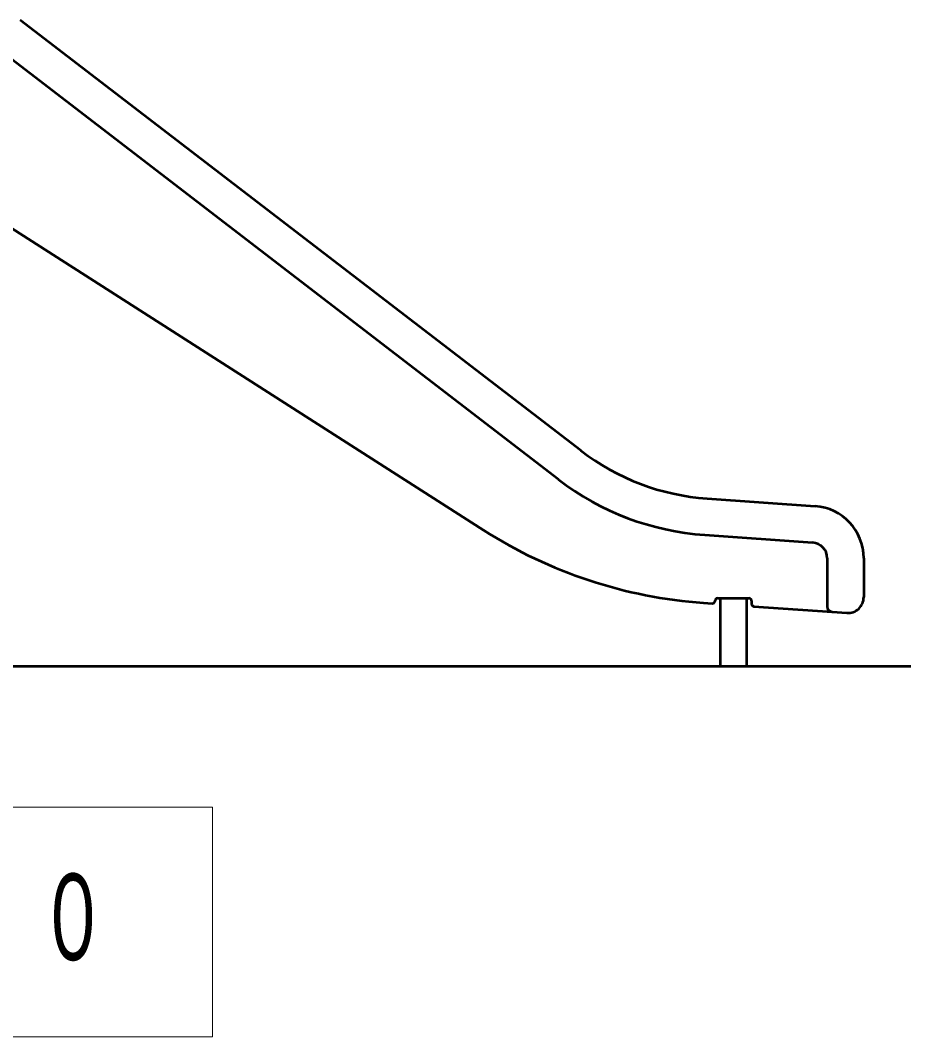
# Model space of a CAD drawing. Units: millimetres on the paper. Extents: x -365 to 0, y -594 to 257.
# Drawn here: x -227.69 to -193.54, y -147.98 to -109.01 of the extents above; entities that cross this region are included whole.
import ezdxf

# ---------------------------------------------------------------- set-up
doc = ezdxf.new("R2010")
doc.units = ezdxf.units.MM
doc.layers.add('LY_1', color=140, linetype='Continuous', lineweight=50)
doc.styles.add('ＭＳ ゴシック', font='')
doc.styles.get('ＭＳ ゴシック').set_extended_font_data('MS Gothic')

msp = doc.modelspace()

# ---------------------------------------------------------------- linework, layer by layer
at = {"layer": 'LY_1'}
for p, q in [((-206.191, -125.51), (-227.687, -109.013)), ((-207.044, -126.621), (-228.539, -110.124)), ((-229.432, -116.088), (-209.917, -128.56)), ((-201.34, -127.349), (-197.2, -127.638)), ((-201.437, -128.745), (-197.298, -129.035)), ((-196.74, -129.633), (-196.74, -131.493)), ((-195.34, -129.633), (-195.34, -131.134)), ((-200.94, -131.173), (-199.74, -131.173)), ((-200.84, -131.173), (-200.84, -133.773)), ((-200.84, -131.173), (-200.84, -131.293)), ((-199.84, -131.173), (-199.84, -133.773)), ((-199.84, -131.173), (-199.84, -131.293)), ((-199.64, -131.273), (-199.64, -131.384)), ((-201.479, -131.349), (-201.147, -131.372)), ((-199.547, -131.484), (-195.981, -131.733))]:
    msp.add_line(p, q, dxfattribs=at)
at = {"layer": 'LY_1', "color": 7}
msp.add_line((-268.26, -133.773), (-193.537, -133.773), dxfattribs=at)
at = {"layer": 'LY_1', "color": 7, "lineweight": 13}
for p, q in [((-220.32, -139.182), (-277.12, -139.182)), ((-220.32, -147.982), (-220.32, -139.182)), ((-277.12, -147.982), (-220.32, -147.982))]:
    msp.add_line(p, q, dxfattribs=at)
at = {"layer": 'LY_1'}
for centre, radius, start, end in [((-200.712, -118.37), 9, 232.4949, 266), ((-200.712, -118.37), 10.4, 232.4949, 266), ((-197.34, -129.633), 2, 0, 86), ((-200.223, -113.392), 18, 237.4177, 266), ((-197.34, -129.633), 0.6, 0, 86), ((-201.14, -131.272), 0.1, 266, 0), ((-200.94, -131.273), 0.1, 90, 180), ((-199.74, -131.273), 0.1, 0, 90), ((-195.94, -131.134), 0.6, 266, 0), ((-199.54, -131.384), 0.1, 180, 266), ((-196.54, -131.493), 0.2, 180, 266)]:
    msp.add_arc(centre, radius, start, end, dxfattribs=at)

# ---------------------------------------------------------------- texts
at = {"layer": 'LY_1', "color": 7, "insert": (-275.72, -143.582), "char_height": 3.299, "attachment_point": 4, "style": 'ＭＳ ゴシック'}
msp.add_mtext('\\T1.64;\\W0.6;Ｃ視立面図\u3000Ｓ＝１／５０', dxfattribs=at)

doc.saveas('drawing.dxf')
